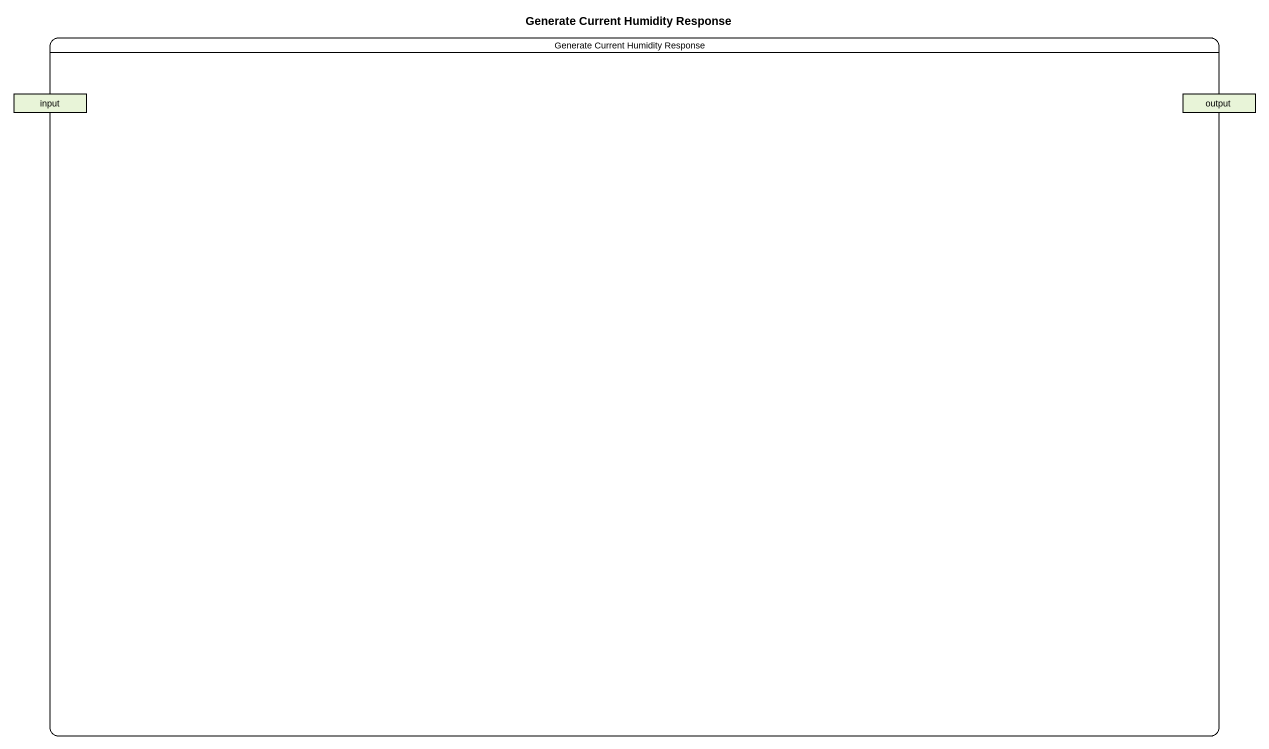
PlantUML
@startuml
title Generate Current Humidity Response
hide empty description
state "Generate Current Humidity Response" as Generate_Current_Humidity {
  state input <<object>>
  state output <<object>>
}
@enduml
